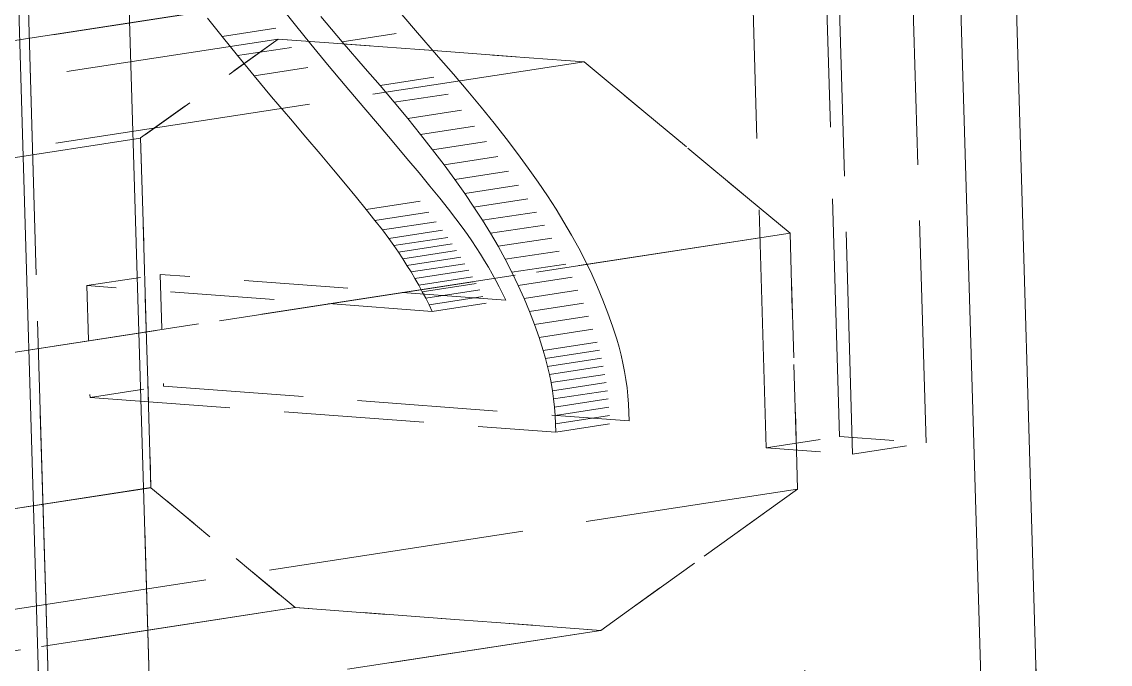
# Model space of a CAD drawing. Extents: x 23 to 417, y 3 to 294.
# Drawn here: x 331.509 to 333.505, y 146.741 to 147.92 of the extents above; entities that cross this region are included whole.
import ezdxf

# ---------------------------------------------------------------- set-up
doc = ezdxf.new("R2010")
doc.units = 0
doc.linetypes.add('DASHED', pattern=[15, 12, -3])
doc.layers.get('0').update_dxf_attribs({"lineweight": 13})

# ---------------------------------------------------------------- blocks, each defined once
blk = doc.blocks.new('BLOCK3535')
at = {"color": 7, "linetype": 'DASHED', "lineweight": 13}
for p, q in [((-41.5051, 44.3092), (-40.5507, 12.0729)), ((-40.5507, 12.0729), (-41.5051, 44.3092)), ((-37.3375, 13.4347), (-38.2372, 43.8237)), ((-38.2372, 43.8237), (-37.3375, 13.4347)), ((-41.8949, 43.7932), (-40.9729, 12.6494)), ((-40.9729, 12.6494), (-41.8949, 43.7932)), ((-39.0845, 43.7946), (-38.1848, 13.4056)), ((-39.0845, 43.7946), (-38.1848, 13.4056)), ((-38.863, 43.7781), (-37.9633, 13.3891)), ((-38.863, 43.7781), (-37.9633, 13.3891)), ((-37.5397, 13.4037), (-38.4394, 43.7927)), ((-38.4394, 43.7927), (-37.5397, 13.4037))]:
    blk.add_line(p, q, dxfattribs=at)
at = {"color": 7, "linetype": 'DASHED', "lineweight": 13, "ltscale": 0.087291}
for p, q in [((-38.6157, 33.1478), (-38.5124, 29.6577)), ((-38.8853, 33.1064), (-38.782, 29.6163))]:
    blk.add_line(p, q, dxfattribs=at)
at = {"color": 7, "linetype": 'DASHED', "lineweight": 13, "ltscale": 0.068018}
for p, q in [((-38.1952, 29.6341), (-38.2757, 32.3536)), ((-38.4648, 29.5927), (-38.5453, 32.3122))]:
    blk.add_line(p, q, dxfattribs=at)
at = {"color": 7, "linetype": 'DASHED', "lineweight": 13, "ltscale": 0.168902}
for p, q in [((-41.5192, 32.2762), (-41.3193, 25.5231)), ((-41.3193, 25.5231), (-41.5192, 32.2762))]:
    blk.add_line(p, q, dxfattribs=at)
at = {"color": 7, "linetype": 'DASHED', "lineweight": 13, "ltscale": 0.078413}
for p, q in [((-39.4612, 31.4293), (-42.5614, 30.9531)), ((-42.5614, 30.9531), (-39.4612, 31.4293)), ((-43.6717, 30.6394), (-40.5715, 31.1157)), ((-43.6717, 30.6394), (-40.5715, 31.1157)), ((-42.5496, 30.5558), (-39.4495, 31.0321)), ((-42.5496, 30.5558), (-39.4495, 31.0321)), ((-44.1765, 30.276), (-41.0764, 30.7523)), ((-44.1765, 30.276), (-41.0764, 30.7523)), ((-41.7945, 29.9277), (-38.6943, 30.404)), ((-44.1386, 28.9942), (-41.0384, 29.4705)), ((-41.7667, 28.9887), (-38.6666, 29.4649)), ((-41.7667, 28.9887), (-38.6666, 29.4649)), ((-40.5098, 29.0301), (-43.6099, 28.5539)), ((-43.6099, 28.5539), (-40.5098, 29.0301)), ((-39.3877, 28.9466), (-42.4879, 28.4703)), ((-42.4879, 28.4703), (-39.3877, 28.9466))]:
    blk.add_line(p, q, dxfattribs=at)
at = {"color": 7, "linetype": 'DASHED', "lineweight": 13, "ltscale": 0.002124}
for p, q in [((-40.5609, 31.2333), (-40.5082, 31.1667)), ((-40.8305, 31.1919), (-40.7778, 31.1252))]:
    blk.add_line(p, q, dxfattribs=at)
at = {"color": 7, "linetype": 'DASHED', "lineweight": 13, "ltscale": 0.003041}
for p, q in [((-40.0675, 31.1466), (-40.1461, 31.2394)), ((-40.3371, 31.1052), (-40.4157, 31.198))]:
    blk.add_line(p, q, dxfattribs=at)
at = {"color": 7, "linetype": 'DASHED', "lineweight": 13, "ltscale": 0.006819}
for p, q in [((-40.7778, 31.1252), (-40.5082, 31.1667)), ((-40.3371, 31.1052), (-40.0675, 31.1466)), ((-40.7211, 31.055), (-40.4515, 31.0964)), ((-40.6604, 30.9812), (-40.3908, 31.0226)), ((-40.1981, 30.9451), (-39.9285, 30.9865)), ((-40.146, 30.8837), (-39.8764, 30.9251)), ((-40.0964, 30.824), (-39.8268, 30.8654)), ((-40.0494, 30.7658), (-39.7799, 30.8072)), ((-40.0051, 30.7093), (-39.7355, 30.7507)), ((-39.9633, 30.6544), (-39.6937, 30.6958)), ((-39.9241, 30.6011), (-39.6546, 30.6425)), ((-39.8876, 30.5494), (-39.618, 30.5908)), ((-40.2487, 30.4904), (-39.9791, 30.5318)), ((-39.8536, 30.4993), (-39.584, 30.5407)), ((-40.2171, 30.4506), (-39.9475, 30.492)), ((-39.8222, 30.4508), (-39.5526, 30.4922)), ((-40.1897, 30.4153), (-39.9201, 30.4567)), ((-40.1664, 30.3844), (-39.8969, 30.4258)), ((-39.7929, 30.4031), (-39.5234, 30.4446)), ((-40.1475, 30.3579), (-39.8779, 30.3993)), ((-39.7652, 30.3554), (-39.4956, 30.3969)), ((-40.1308, 30.3337), (-39.8612, 30.3751)), ((-40.1148, 30.3096), (-39.8452, 30.351)), ((-39.739, 30.3077), (-39.4695, 30.3491)), ((-40.0993, 30.2854), (-39.8297, 30.3268)), ((-40.0844, 30.2613), (-39.8148, 30.3027)), ((-40.07, 30.2371), (-39.8004, 30.2785)), ((-39.7145, 30.26), (-39.4449, 30.3014)), ((-41.2738, 30.2111), (-41.0043, 30.2526)), ((-40.0562, 30.213), (-39.7866, 30.2544)), ((-40.043, 30.1889), (-39.7734, 30.2303)), ((-39.6914, 30.2122), (-39.4218, 30.2536)), ((-40.0303, 30.1649), (-39.7607, 30.2063)), ((-39.6699, 30.1644), (-39.4004, 30.2058)), ((-40.0182, 30.1408), (-39.7486, 30.1822)), ((-40.0067, 30.1168), (-39.7371, 30.1582)), ((-39.65, 30.1166), (-39.3805, 30.158)), ((-39.6317, 30.0687), (-39.3621, 30.1101)), ((-39.6149, 30.0208), (-39.3453, 30.0622)), ((-39.5997, 29.9729), (-39.3301, 30.0143)), ((-39.5912, 29.9438), (-39.3216, 29.9852)), ((-39.5835, 29.9145), (-39.314, 29.9559)), ((-39.5768, 29.885), (-39.3072, 29.9264)), ((-39.5709, 29.8553), (-39.3013, 29.8967)), ((-39.5659, 29.8255), (-39.2963, 29.8669)), ((-41.2617, 29.801), (-40.9921, 29.8424)), ((-39.5617, 29.7955), (-39.2922, 29.8369)), ((-39.5585, 29.7653), (-39.2889, 29.8067)), ((-39.5561, 29.735), (-39.2865, 29.7764)), ((-39.5545, 29.7045), (-39.285, 29.7459)), ((-39.5539, 29.6738), (-39.2843, 29.7152)), ((-38.782, 29.6163), (-38.5124, 29.6577)), ((-38.4648, 29.5927), (-38.1952, 29.6341))]:
    blk.add_line(p, q, dxfattribs=at)
at = {"color": 7, "linetype": 'DASHED', "lineweight": 13, "ltscale": 0.002256}
for p, q in [((-40.5082, 31.1667), (-40.4515, 31.0964)), ((-40.7778, 31.1252), (-40.7211, 31.055))]:
    blk.add_line(p, q, dxfattribs=at)
at = {"color": 7, "linetype": 'DASHED', "lineweight": 13, "ltscale": 0.003213}
for p, q in [((-39.9833, 31.0495), (-40.0675, 31.1466)), ((-40.2529, 31.0081), (-40.3371, 31.1052))]:
    blk.add_line(p, q, dxfattribs=at)
at = {"color": 7, "linetype": 'DASHED', "lineweight": 13, "ltscale": 0.015543}
for p, q in [((-41.0764, 30.7528), (-40.5715, 31.1157)), ((-40.5715, 31.1157), (-41.0764, 30.7528))]:
    blk.add_line(p, q, dxfattribs=at)
at = {"color": 7, "linetype": 'DASHED', "lineweight": 13, "ltscale": 0.028129}
for p, q in [((-40.5715, 31.1157), (-39.4495, 31.0321)), ((-39.4495, 31.0321), (-40.5715, 31.1157)), ((-39.3877, 28.9466), (-40.5098, 29.0301)), ((-40.5098, 29.0301), (-39.3877, 28.9466))]:
    blk.add_line(p, q, dxfattribs=at)
at = {"color": 7, "linetype": 'DASHED', "lineweight": 13, "ltscale": 0.00239}
for p, q in [((-40.4515, 31.0964), (-40.3908, 31.0226)), ((-40.7211, 31.055), (-40.6604, 30.9812))]:
    blk.add_line(p, q, dxfattribs=at)
at = {"color": 7, "linetype": 'DASHED', "lineweight": 13, "ltscale": 0.002523}
for p, q in [((-40.3908, 31.0226), (-40.3261, 30.9451)), ((-40.6604, 30.9812), (-40.5957, 30.9037))]:
    blk.add_line(p, q, dxfattribs=at)
at = {"color": 7, "linetype": 'DASHED', "lineweight": 13, "ltscale": 0.002086}
for p, q in [((-39.9285, 30.9865), (-39.9833, 31.0495)), ((-40.1981, 30.9451), (-40.2529, 31.0081))]:
    blk.add_line(p, q, dxfattribs=at)
at = {"color": 7, "linetype": 'DASHED', "lineweight": 13, "ltscale": 0.02456}
for p, q in [((-39.4495, 31.0321), (-38.6943, 30.4038)), ((-38.6943, 30.4038), (-39.4495, 31.0321))]:
    blk.add_line(p, q, dxfattribs=at)
at = {"color": 7, "linetype": 'DASHED', "lineweight": 13, "ltscale": 0.002013}
for p, q in [((-39.8764, 30.9251), (-39.9285, 30.9865)), ((-40.146, 30.8837), (-40.1981, 30.9451))]:
    blk.add_line(p, q, dxfattribs=at)
at = {"color": 7, "linetype": 'DASHED', "lineweight": 13, "ltscale": 0.002656}
for p, q in [((-40.3261, 30.9451), (-40.2574, 30.8641)), ((-40.5957, 30.9037), (-40.527, 30.8227))]:
    blk.add_line(p, q, dxfattribs=at)
at = {"color": 7, "linetype": 'DASHED', "lineweight": 13, "ltscale": 0.001941}
for p, q in [((-39.8268, 30.8654), (-39.8764, 30.9251)), ((-40.0964, 30.824), (-40.146, 30.8837))]:
    blk.add_line(p, q, dxfattribs=at)
at = {"color": 7, "linetype": 'DASHED', "lineweight": 13, "ltscale": 0.002188}
for p, q in [((-40.2574, 30.8641), (-40.2005, 30.7976)), ((-40.527, 30.8227), (-40.4701, 30.7562))]:
    blk.add_line(p, q, dxfattribs=at)
at = {"color": 7, "linetype": 'DASHED', "lineweight": 13, "ltscale": 0.001869}
for p, q in [((-39.7799, 30.8072), (-39.8268, 30.8654)), ((-40.0494, 30.7658), (-40.0964, 30.824))]:
    blk.add_line(p, q, dxfattribs=at)
at = {"color": 7, "linetype": 'DASHED', "lineweight": 13, "ltscale": 0.002036}
for p, q in [((-40.2005, 30.7976), (-40.1478, 30.7355)), ((-40.4701, 30.7562), (-40.4174, 30.6941))]:
    blk.add_line(p, q, dxfattribs=at)
at = {"color": 7, "linetype": 'DASHED', "lineweight": 13, "ltscale": 0.001796}
for p, q in [((-39.7355, 30.7507), (-39.7799, 30.8072)), ((-40.0051, 30.7093), (-40.0494, 30.7658))]:
    blk.add_line(p, q, dxfattribs=at)
at = {"color": 7, "linetype": 'DASHED', "lineweight": 13, "ltscale": 0.032084}
for p, q in [((-41.0384, 29.47), (-41.0764, 30.7528)), ((-41.0764, 30.7528), (-41.0384, 29.47))]:
    blk.add_line(p, q, dxfattribs=at)
at = {"color": 7, "linetype": 'DASHED', "lineweight": 13, "ltscale": 0.001725}
for p, q in [((-39.6937, 30.6958), (-39.7355, 30.7507)), ((-39.9633, 30.6544), (-40.0051, 30.7093))]:
    blk.add_line(p, q, dxfattribs=at)
at = {"color": 7, "linetype": 'DASHED', "lineweight": 13, "ltscale": 0.001882}
for p, q in [((-40.1478, 30.7355), (-40.0993, 30.6779)), ((-40.4174, 30.6941), (-40.3689, 30.6365))]:
    blk.add_line(p, q, dxfattribs=at)
at = {"color": 7, "linetype": 'DASHED', "lineweight": 13, "ltscale": 0.001729}
for p, q in [((-40.0993, 30.6779), (-40.055, 30.6248)), ((-40.3689, 30.6365), (-40.3246, 30.5833))]:
    blk.add_line(p, q, dxfattribs=at)
at = {"color": 7, "linetype": 'DASHED', "lineweight": 13, "ltscale": 0.001654}
for p, q in [((-39.6546, 30.6425), (-39.6937, 30.6958)), ((-39.9241, 30.6011), (-39.9633, 30.6544))]:
    blk.add_line(p, q, dxfattribs=at)
at = {"color": 7, "linetype": 'DASHED', "lineweight": 13, "ltscale": 0.001577}
for p, q in [((-40.055, 30.6248), (-40.015, 30.576)), ((-40.3246, 30.5833), (-40.2846, 30.5346))]:
    blk.add_line(p, q, dxfattribs=at)
at = {"color": 7, "linetype": 'DASHED', "lineweight": 13, "ltscale": 0.001583}
for p, q in [((-39.618, 30.5908), (-39.6546, 30.6425)), ((-39.8876, 30.5494), (-39.9241, 30.6011))]:
    blk.add_line(p, q, dxfattribs=at)
at = {"color": 7, "linetype": 'DASHED', "lineweight": 13, "ltscale": 0.001513}
for p, q in [((-39.584, 30.5407), (-39.618, 30.5908)), ((-39.8536, 30.4993), (-39.8876, 30.5494))]:
    blk.add_line(p, q, dxfattribs=at)
at = {"color": 7, "linetype": 'DASHED', "lineweight": 13, "ltscale": 0.001423}
for p, q in [((-40.015, 30.576), (-39.9791, 30.5318)), ((-40.2846, 30.5346), (-40.2487, 30.4904))]:
    blk.add_line(p, q, dxfattribs=at)
at = {"color": 7, "linetype": 'DASHED', "lineweight": 13, "ltscale": 0.001271}
for p, q in [((-39.9791, 30.5318), (-39.9475, 30.492)), ((-40.2487, 30.4904), (-40.2171, 30.4506))]:
    blk.add_line(p, q, dxfattribs=at)
at = {"color": 7, "linetype": 'DASHED', "lineweight": 13, "ltscale": 0.001443}
for p, q in [((-39.5526, 30.4922), (-39.584, 30.5407)), ((-39.8222, 30.4508), (-39.8536, 30.4993))]:
    blk.add_line(p, q, dxfattribs=at)
at = {"color": 7, "linetype": 'DASHED', "lineweight": 13, "ltscale": 0.001118}
for p, q in [((-39.9475, 30.492), (-39.9201, 30.4567)), ((-40.2171, 30.4506), (-40.1897, 30.4153))]:
    blk.add_line(p, q, dxfattribs=at)
at = {"color": 7, "linetype": 'DASHED', "lineweight": 13, "ltscale": 0.001399}
for p, q in [((-39.5234, 30.4446), (-39.5526, 30.4922)), ((-39.7929, 30.4031), (-39.8222, 30.4508))]:
    blk.add_line(p, q, dxfattribs=at)
at = {"color": 7, "linetype": 'DASHED', "lineweight": 13, "ltscale": 0.000965954}
for p, q in [((-39.9201, 30.4567), (-39.8969, 30.4258)), ((-40.1897, 30.4153), (-40.1664, 30.3844))]:
    blk.add_line(p, q, dxfattribs=at)
at = {"color": 7, "linetype": 'DASHED', "lineweight": 13, "ltscale": 0.000813632}
for p, q in [((-39.8969, 30.4258), (-39.8779, 30.3993)), ((-40.1664, 30.3844), (-40.1475, 30.3579))]:
    blk.add_line(p, q, dxfattribs=at)
at = {"color": 7, "linetype": 'DASHED', "lineweight": 13, "ltscale": 0.001379}
for p, q in [((-39.4956, 30.3969), (-39.5234, 30.4446)), ((-39.7652, 30.3554), (-39.7929, 30.4031))]:
    blk.add_line(p, q, dxfattribs=at)
at = {"color": 7, "linetype": 'DASHED', "lineweight": 13, "ltscale": 0.078412}
blk.add_line((-38.6943, 30.4038), (-41.7945, 29.9277), dxfattribs=at)
at = {"color": 7, "linetype": 'DASHED', "lineweight": 13, "ltscale": 0.000734059}
for p, q in [((-39.8779, 30.3993), (-39.8612, 30.3751)), ((-40.1475, 30.3579), (-40.1308, 30.3337))]:
    blk.add_line(p, q, dxfattribs=at)
at = {"color": 7, "linetype": 'DASHED', "lineweight": 13, "ltscale": 0.001361}
for p, q in [((-39.4695, 30.3491), (-39.4956, 30.3969)), ((-39.739, 30.3077), (-39.7652, 30.3554))]:
    blk.add_line(p, q, dxfattribs=at)
at = {"color": 7, "linetype": 'DASHED', "lineweight": 13, "ltscale": 0.02348}
for p, q in [((-38.6943, 30.4038), (-38.6665, 29.465)), ((-38.6665, 29.465), (-38.6943, 30.4038))]:
    blk.add_line(p, q, dxfattribs=at)
at = {"color": 7, "linetype": 'DASHED', "lineweight": 13, "ltscale": 0.000725435}
for p, q in [((-39.8612, 30.3751), (-39.8452, 30.351)), ((-40.1308, 30.3337), (-40.1148, 30.3096))]:
    blk.add_line(p, q, dxfattribs=at)
at = {"color": 7, "linetype": 'DASHED', "lineweight": 13, "ltscale": 0.000717373}
for p, q in [((-39.8452, 30.351), (-39.8297, 30.3268)), ((-40.1148, 30.3096), (-40.0993, 30.2854))]:
    blk.add_line(p, q, dxfattribs=at)
at = {"color": 7, "linetype": 'DASHED', "lineweight": 13, "ltscale": 0.001343}
for p, q in [((-39.4449, 30.3014), (-39.4695, 30.3491)), ((-39.7145, 30.26), (-39.739, 30.3077))]:
    blk.add_line(p, q, dxfattribs=at)
at = {"color": 7, "linetype": 'DASHED', "lineweight": 13, "ltscale": 0.000709606}
for p, q in [((-39.8297, 30.3268), (-39.8148, 30.3027)), ((-40.0993, 30.2854), (-40.0844, 30.2613))]:
    blk.add_line(p, q, dxfattribs=at)
at = {"color": 7, "linetype": 'DASHED', "lineweight": 13, "ltscale": 0.000701752}
for p, q in [((-39.8148, 30.3027), (-39.8004, 30.2785)), ((-40.0844, 30.2613), (-40.07, 30.2371))]:
    blk.add_line(p, q, dxfattribs=at)
at = {"color": 7, "linetype": 'DASHED', "lineweight": 13, "ltscale": 0.000694424}
for p, q in [((-39.8004, 30.2785), (-39.7866, 30.2544)), ((-40.07, 30.2371), (-40.0562, 30.213))]:
    blk.add_line(p, q, dxfattribs=at)
at = {"color": 7, "linetype": 'DASHED', "lineweight": 13, "ltscale": 0.001326}
for p, q in [((-39.4218, 30.2536), (-39.4449, 30.3014)), ((-39.6914, 30.2122), (-39.7145, 30.26))]:
    blk.add_line(p, q, dxfattribs=at)
at = {"color": 7, "linetype": 'DASHED', "lineweight": 13, "ltscale": 0.010259}
for p, q in [((-41.0043, 30.2526), (-40.9921, 29.8424)), ((-41.2738, 30.2111), (-41.2617, 29.801))]:
    blk.add_line(p, q, dxfattribs=at)
at = {"color": 7, "linetype": 'DASHED', "lineweight": 13, "ltscale": 0.031767}
for p, q in [((-39.7371, 30.1582), (-41.0043, 30.2526)), ((-40.0067, 30.1168), (-41.2738, 30.2111))]:
    blk.add_line(p, q, dxfattribs=at)
at = {"color": 7, "linetype": 'DASHED', "lineweight": 13, "ltscale": 0.000687117}
for p, q in [((-39.7866, 30.2544), (-39.7734, 30.2303)), ((-40.0562, 30.213), (-40.043, 30.1889))]:
    blk.add_line(p, q, dxfattribs=at)
at = {"color": 7, "linetype": 'DASHED', "lineweight": 13, "ltscale": 0.000679868}
for p, q in [((-39.7734, 30.2303), (-39.7607, 30.2063)), ((-40.043, 30.1889), (-40.0303, 30.1649))]:
    blk.add_line(p, q, dxfattribs=at)
at = {"color": 7, "linetype": 'DASHED', "lineweight": 13, "ltscale": 0.00131}
for p, q in [((-39.4004, 30.2058), (-39.4218, 30.2536)), ((-39.6699, 30.1644), (-39.6914, 30.2122))]:
    blk.add_line(p, q, dxfattribs=at)
at = {"color": 7, "linetype": 'DASHED', "lineweight": 13, "ltscale": 0.000673161}
for p, q in [((-39.7607, 30.2063), (-39.7486, 30.1822)), ((-40.0303, 30.1649), (-40.0182, 30.1408))]:
    blk.add_line(p, q, dxfattribs=at)
at = {"color": 7, "linetype": 'DASHED', "lineweight": 13, "ltscale": 0.001295}
for p, q in [((-39.3805, 30.158), (-39.4004, 30.2058)), ((-39.65, 30.1166), (-39.6699, 30.1644))]:
    blk.add_line(p, q, dxfattribs=at)
at = {"color": 7, "linetype": 'DASHED', "lineweight": 13, "ltscale": 0.000666715}
for p, q in [((-39.7486, 30.1822), (-39.7371, 30.1582)), ((-40.0182, 30.1408), (-40.0067, 30.1168))]:
    blk.add_line(p, q, dxfattribs=at)
at = {"color": 7, "linetype": 'DASHED', "lineweight": 13, "ltscale": 0.001281}
for p, q in [((-39.3621, 30.1101), (-39.3805, 30.158)), ((-39.6317, 30.0687), (-39.65, 30.1166))]:
    blk.add_line(p, q, dxfattribs=at)
at = {"color": 7, "linetype": 'DASHED', "lineweight": 13, "ltscale": 0.001268}
for p, q in [((-39.3453, 30.0622), (-39.3621, 30.1101)), ((-39.6149, 30.0208), (-39.6317, 30.0687))]:
    blk.add_line(p, q, dxfattribs=at)
at = {"color": 7, "linetype": 'DASHED', "lineweight": 13, "ltscale": 0.001257}
for p, q in [((-39.3301, 30.0143), (-39.3453, 30.0622)), ((-39.5997, 29.9729), (-39.6149, 30.0208))]:
    blk.add_line(p, q, dxfattribs=at)
at = {"color": 7, "linetype": 'DASHED', "lineweight": 13, "ltscale": 0.000758946}
for p, q in [((-39.3216, 29.9852), (-39.3301, 30.0143)), ((-39.5912, 29.9438), (-39.5997, 29.9729))]:
    blk.add_line(p, q, dxfattribs=at)
at = {"color": 7, "linetype": 'DASHED', "lineweight": 13, "ltscale": 0.000757429}
for p, q in [((-39.314, 29.9559), (-39.3216, 29.9852)), ((-39.5835, 29.9145), (-39.5912, 29.9438))]:
    blk.add_line(p, q, dxfattribs=at)
at = {"color": 7, "linetype": 'DASHED', "lineweight": 13, "ltscale": 0.000756159}
for p, q in [((-39.3072, 29.9264), (-39.314, 29.9559)), ((-39.5768, 29.885), (-39.5835, 29.9145))]:
    blk.add_line(p, q, dxfattribs=at)
at = {"color": 7, "linetype": 'DASHED', "lineweight": 13, "ltscale": 0.000755956}
for p, q in [((-39.3013, 29.8967), (-39.3072, 29.9264)), ((-39.5709, 29.8553), (-39.5768, 29.885))]:
    blk.add_line(p, q, dxfattribs=at)
at = {"color": 7, "linetype": 'DASHED', "lineweight": 13, "ltscale": 0.000756039}
for p, q in [((-39.2963, 29.8669), (-39.3013, 29.8967)), ((-39.5659, 29.8255), (-39.5709, 29.8553))]:
    blk.add_line(p, q, dxfattribs=at)
at = {"color": 7, "linetype": 'DASHED', "lineweight": 13, "ltscale": 0.000757076}
for p, q in [((-39.2922, 29.8369), (-39.2963, 29.8669)), ((-39.5617, 29.7955), (-39.5659, 29.8255))]:
    blk.add_line(p, q, dxfattribs=at)
at = {"color": 7, "linetype": 'DASHED', "lineweight": 13, "ltscale": 0.042813}
for p, q in [((-40.9921, 29.8424), (-39.2843, 29.7152)), ((-41.2617, 29.801), (-39.5539, 29.6738))]:
    blk.add_line(p, q, dxfattribs=at)
at = {"color": 7, "linetype": 'DASHED', "lineweight": 13, "ltscale": 0.000758798}
for p, q in [((-39.2889, 29.8067), (-39.2922, 29.8369)), ((-39.5585, 29.7653), (-39.5617, 29.7955))]:
    blk.add_line(p, q, dxfattribs=at)
at = {"color": 7, "linetype": 'DASHED', "lineweight": 13, "ltscale": 0.000760681}
for p, q in [((-39.2865, 29.7764), (-39.2889, 29.8067)), ((-39.5561, 29.735), (-39.5585, 29.7653))]:
    blk.add_line(p, q, dxfattribs=at)
at = {"color": 7, "linetype": 'DASHED', "lineweight": 13, "ltscale": 0.000763998}
for p, q in [((-39.285, 29.7459), (-39.2865, 29.7764)), ((-39.5545, 29.7045), (-39.5561, 29.735))]:
    blk.add_line(p, q, dxfattribs=at)
at = {"color": 7, "linetype": 'DASHED', "lineweight": 13, "ltscale": 0.000767185}
for p, q in [((-39.2843, 29.7152), (-39.285, 29.7459)), ((-39.5539, 29.6738), (-39.5545, 29.7045))]:
    blk.add_line(p, q, dxfattribs=at)
at = {"color": 7, "linetype": 'DASHED', "lineweight": 13, "ltscale": 0.007952}
for p, q in [((-38.5124, 29.6577), (-38.1952, 29.6341)), ((-38.782, 29.6163), (-38.4648, 29.5927))]:
    blk.add_line(p, q, dxfattribs=at)
at = {"color": 7, "linetype": 'DASHED', "lineweight": 13, "ltscale": 0.078411}
blk.add_line((-41.0384, 29.47), (-44.1386, 28.9942), dxfattribs=at)
at = {"color": 7, "linetype": 'DASHED', "lineweight": 13, "ltscale": 0.017192}
for p, q in [((-40.5098, 29.0301), (-41.0384, 29.47)), ((-41.0384, 29.47), (-40.5098, 29.0301))]:
    blk.add_line(p, q, dxfattribs=at)
at = {"color": 7, "linetype": 'DASHED', "lineweight": 13, "ltscale": 0.022205}
for p, q in [((-38.6665, 29.465), (-39.3877, 28.9466)), ((-39.3877, 28.9466), (-38.6665, 29.465))]:
    blk.add_line(p, q, dxfattribs=at)

msp = doc.modelspace()

# ---------------------------------------------------------------- block references
at = {"lineweight": 0, "xscale": 0.5, "yscale": 0.5, "zscale": 0.5}
msp.add_blockref('BLOCK3535', (352.2652, 132.3303), dxfattribs=at)

doc.saveas('drawing.dxf')
